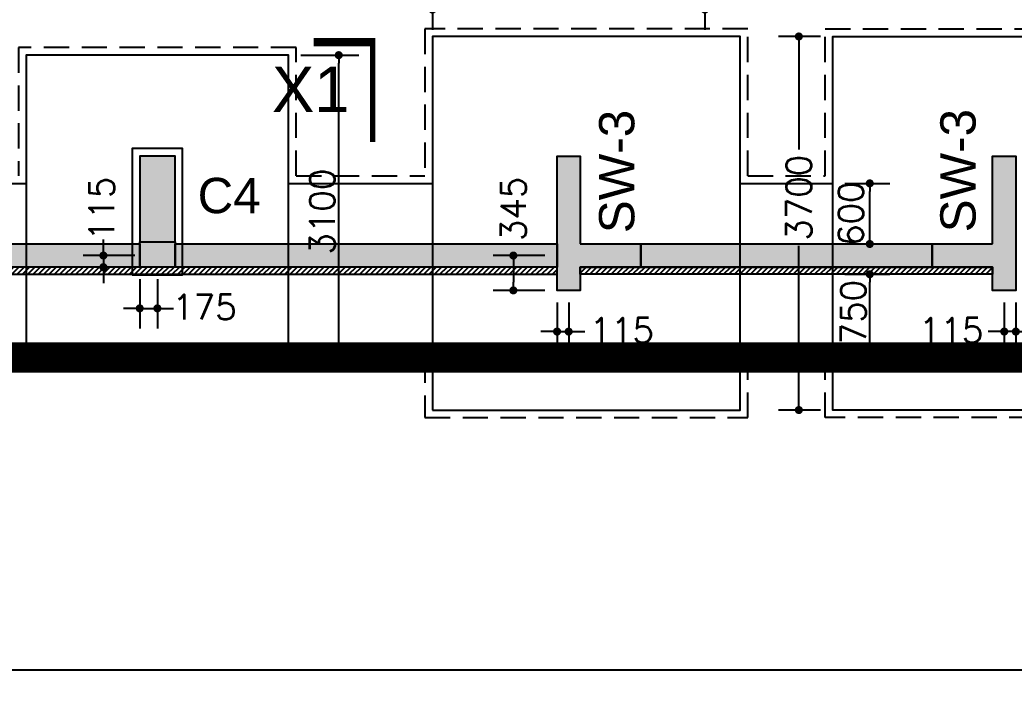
# Model space of a CAD drawing. Extents: x -200722 to 834823, y -494970 to 88783.
# Drawn here: x 426764 to 436615, y -10877 to -4239 of the extents above; entities that cross this region are included whole.
import ezdxf
from ezdxf.enums import TextEntityAlignment as Align

# ---------------------------------------------------------------- set-up
doc = ezdxf.new("R2010")
doc.units = 0
doc.header["$LTSCALE"] = 100
doc.header["$MEASUREMENT"] = 0
doc.header["$PDMODE"] = 34
doc.linetypes.add('HIDDEN', pattern=[0.375, 0.25, -0.125])
doc.layers.get('0').update_dxf_attribs({"linetype": 'CONTINUOUS'})
doc.layers.get('DEFPOINTS').update_dxf_attribs({"linetype": 'CONTINUOUS'})
for name, color, linetype in [('BEAM', 4, 'CONTINUOUS'), ('COL. SHED. STEEL.', 6, 'CONTINUOUS'), ('COL_H', 235, 'CONTINUOUS'), ('DIM', 3, 'CONTINUOUS'), ('F_EXEC', 3, 'HIDDEN'), ('F_FTG1', 11, 'CONTINUOUS'), ('RCCWALL', 6, 'CONTINUOUS'), ('TEXT', 2, 'CONTINUOUS')]:
    doc.layers.add(name, color=color, linetype=linetype)
doc.layers.add('HATCH', color=252, linetype='CONTINUOUS', lineweight=30)
doc.styles.add('AR', font='arial.ttf')
doc.styles.add('ROMANS', font='romans.shx')
doc.styles.get("Standard").update_dxf_attribs({"font": 'simplex.shx'})
doc.styles.add('TIMES-N', font='arial.ttf')
doc.dimstyles.new('STANDARD$0', dxfattribs={"dimtxt": 2.5, "dimasz": 2.5, "dimexe": 2, "dimexo": 0.7, "dimgap": 0.9, "dimtad": 1, "dimdec": 0, "dimdsep": 46, "dimtxsty": 'ROMANS', "dimcen": 0.09, "dimclrd": 4, "dimclre": 4, "dimclrt": 3, "dimadec": 0, "dimazin": 0, "dimtfac": 1, "dimtdec": 0, "dimtmove": 0, "dimatfit": 3, "dimfxl": 1, "dimtolj": 1, "dimtzin": 0, "dimarcsym": 0})
pattern_1 = [(45, (191292.92, 0), (-26.5165043, 26.5165043), [])]

# ---------------------------------------------------------------- blocks, each defined once
blk = doc.blocks.new('DOT')
at = {"color": 0, "linetype": 'ByBlock'}
blk.add_line((-0.5, 0), (-1, 0), dxfattribs=at)
at = {"color": 0, "linetype": 'ByBlock', "const_width": 0.5}
blk.add_lwpolyline([(-0.25, 0, 1), (0.25, 0, 1)], format="xyb", close=True, dxfattribs=at)
blk = doc.blocks.new('*D2369')
at = {"layer": 'BEAM', "color": 0, "lineweight": -2, "transparency": 16777216}
for p, q in [((430851.5, -3848.1), (430851.5, -4336.7)), ((433551.5, -3848.1), (433551.5, -4336.7)), ((430931.5, -4136.7), (433471.5, -4136.7))]:
    blk.add_line(p, q, dxfattribs=at)
at = {"layer": 'DEFPOINTS', "color": 0, "lineweight": -3, "ltscale": 0.4, "transparency": 16777216}
for p in [(430851.5, -3728.1), (433551.5, -3728.1), (433551.5, -4136.7)]:
    blk.add_point(p, dxfattribs=at)
at = {"layer": 'BEAM', "color": 0, "lineweight": -2, "ltscale": 0.4, "transparency": 16777216, "xscale": 80, "yscale": 80, "zscale": 80, "rotation": 180}
blk.add_blockref('DOT', (430851.5, -4136.7), dxfattribs=at)
at = {"layer": 'BEAM', "color": 0, "lineweight": -2, "ltscale": 0.4, "transparency": 16777216, "xscale": 80, "yscale": 80, "zscale": 80}
blk.add_blockref('DOT', (433551.5, -4136.7), dxfattribs=at)
at = {"layer": 'BEAM', "color": 0, "ltscale": 0.4, "transparency": 16777216, "insert": (432201.5, -3972.7), "char_height": 248, "attachment_point": 5}
blk.add_mtext('\\A1;2700', dxfattribs=at)
blk = doc.blocks.new('_DOT')
at = {"color": 0, "linetype": 'ByBlock'}
blk.add_line((-0.5, 0), (-1, 0), dxfattribs=at)
at = {"color": 0, "linetype": 'ByBlock', "const_width": 0.5}
blk.add_lwpolyline([(-0.25, 0, 1), (0.25, 0, 1)], format="xyb", close=True, dxfattribs=at)
blk = doc.blocks.new('*D2407')
at = {"layer": 'BEAM', "color": 0, "lineweight": -2, "transparency": 16777216}
for p, q in [((434697.5, -4403.1), (434282.1, -4403.1)), ((434482.1, -4483.1), (434482.1, -5523.5)), ((434482.1, -8023.1), (434482.1, -6477.4)), ((434697.5, -8103.1), (434282.1, -8103.1))]:
    blk.add_line(p, q, dxfattribs=at)
at = {"layer": 'DEFPOINTS', "color": 0, "lineweight": -3, "ltscale": 0.4, "transparency": 16777216}
for p in [(434482.1, -4403.1), (434817.5, -4403.1), (434817.5, -8103.1)]:
    blk.add_point(p, dxfattribs=at)
at = {"layer": 'BEAM', "color": 0, "lineweight": -2, "ltscale": 0.4, "transparency": 16777216, "xscale": 80, "yscale": 80, "zscale": 80}
for p, rotation in [((434482.1, -4403.1), 90), ((434482.1, -8103.1), 270)]:
    blk.add_blockref('DOT', p, dxfattribs=dict(at, rotation=rotation))
at = {"layer": 'BEAM', "color": 0, "ltscale": 0.4, "transparency": 16777216, "insert": (434482.1, -6000.4), "char_height": 248, "attachment_point": 5, "rotation": 90}
blk.add_mtext('\\A1;3700', dxfattribs=at)
blk = doc.blocks.new('*D2442')
at = {"layer": 'BEAM', "color": 0, "lineweight": -2, "transparency": 16777216}
for p, q in [((429546.5, -4588.1), (430123.7, -4588.1)), ((429923.7, -7608.1), (429923.7, -4668.1)), ((429546.5, -7688.1), (430123.7, -7688.1))]:
    blk.add_line(p, q, dxfattribs=at)
at = {"layer": 'DEFPOINTS', "color": 0, "lineweight": -3, "ltscale": 0.4, "transparency": 16777216}
for p in [(429426.5, -4588.1), (429923.7, -4588.1), (429426.5, -7688.1)]:
    blk.add_point(p, dxfattribs=at)
at = {"layer": 'BEAM', "color": 0, "lineweight": -2, "ltscale": 0.4, "transparency": 16777216, "xscale": 80, "yscale": 80, "zscale": 80}
for p, rotation in [((429923.7, -4588.1), 90), ((429923.7, -7688.1), 270)]:
    blk.add_blockref('DOT', p, dxfattribs=dict(at, rotation=rotation))
at = {"layer": 'BEAM', "color": 0, "ltscale": 0.4, "transparency": 16777216, "insert": (429759.7, -6138.1), "char_height": 248, "attachment_point": 5, "rotation": 90}
blk.add_mtext('\\A1;3100', dxfattribs=at)
blk = doc.blocks.new('*D2443')
at = {"layer": 'BEAM', "color": 0, "lineweight": -2, "transparency": 16777216}
for p, q in [((427591.5, -6493.1), (427591.5, -6413.1)), ((427904.5, -6573.1), (427391.5, -6573.1)), ((427591.5, -6573.1), (427591.5, -6688.1)), ((427904.5, -6688.1), (427391.5, -6688.1)), ((427591.5, -6768.1), (427591.5, -6848.1))]:
    blk.add_line(p, q, dxfattribs=at)
at = {"layer": 'DEFPOINTS', "color": 0, "lineweight": -3, "ltscale": 0.4, "transparency": 16777216}
for p in [(428024.5, -6573.1), (427591.5, -6688.1), (428024.5, -6688.1)]:
    blk.add_point(p, dxfattribs=at)
at = {"layer": 'BEAM', "color": 0, "lineweight": -2, "ltscale": 0.4, "transparency": 16777216, "xscale": 80, "yscale": 80, "zscale": 80}
for p, rotation in [((427591.5, -6573.1), 270), ((427591.5, -6688.1), 90)]:
    blk.add_blockref('DOT', p, dxfattribs=dict(at, rotation=rotation))
at = {"layer": 'BEAM', "color": 0, "ltscale": 0.4, "transparency": 16777216, "insert": (427575, -6111), "char_height": 248, "attachment_point": 5, "rotation": 90}
blk.add_mtext('\\A1;115', dxfattribs=at)
blk = doc.blocks.new('*D2444')
at = {"layer": 'BEAM', "color": 0, "lineweight": -2, "transparency": 16777216}
for p, q in [((427951.5, -6808.1), (427951.5, -7296.1)), ((428126.5, -6808.1), (428126.5, -7296.1)), ((427871.5, -7096.1), (427791.5, -7096.1)), ((427951.5, -7096.1), (428126.5, -7096.1)), ((428206.5, -7096.1), (428286.5, -7096.1))]:
    blk.add_line(p, q, dxfattribs=at)
at = {"layer": 'DEFPOINTS', "color": 0, "lineweight": -3, "ltscale": 0.4, "transparency": 16777216}
for p in [(427951.5, -6688.1), (428126.5, -6688.1), (428126.5, -7096.1)]:
    blk.add_point(p, dxfattribs=at)
at = {"layer": 'BEAM', "color": 0, "lineweight": -2, "ltscale": 0.4, "transparency": 16777216, "xscale": 80, "yscale": 80, "zscale": 80}
blk.add_blockref('DOT', (427951.5, -7096.1), dxfattribs=at)
at = {"layer": 'BEAM', "color": 0, "lineweight": -2, "ltscale": 0.4, "transparency": 16777216, "xscale": 80, "yscale": 80, "zscale": 80, "rotation": 180}
blk.add_blockref('DOT', (428126.5, -7096.1), dxfattribs=at)
at = {"layer": 'BEAM', "color": 0, "ltscale": 0.4, "transparency": 16777216, "insert": (428592.7, -7083.2), "char_height": 248, "attachment_point": 5}
blk.add_mtext('\\A1;175', dxfattribs=at)
blk = doc.blocks.new('*D2456')
at = {"layer": 'BEAM', "color": 0, "lineweight": -2, "transparency": 16777216}
for p, q in [((431966.5, -6573.1), (431453.5, -6573.1)), ((431653.5, -6653.1), (431653.5, -6838.1)), ((431966.5, -6918.1), (431453.5, -6918.1))]:
    blk.add_line(p, q, dxfattribs=at)
at = {"layer": 'DEFPOINTS', "color": 0, "lineweight": -3, "ltscale": 0.4, "transparency": 16777216}
for p in [(432086.5, -6573.1), (431653.5, -6918.1), (432086.5, -6918.1)]:
    blk.add_point(p, dxfattribs=at)
at = {"layer": 'BEAM', "color": 0, "lineweight": -2, "ltscale": 0.4, "transparency": 16777216, "xscale": 80, "yscale": 80, "zscale": 80}
for p, rotation in [((431653.5, -6573.1), 90), ((431653.5, -6918.1), 270)]:
    blk.add_blockref('DOT', p, dxfattribs=dict(at, rotation=rotation))
at = {"layer": 'BEAM', "color": 0, "ltscale": 0.4, "transparency": 16777216, "insert": (431653.5, -6111), "char_height": 248, "attachment_point": 5, "rotation": 90}
blk.add_mtext('\\A1;345', dxfattribs=at)
blk = doc.blocks.new('*D2457')
at = {"layer": 'BEAM', "color": 0, "lineweight": -2, "transparency": 16777216}
for p, q in [((432086.5, -7038.1), (432086.5, -7526.1)), ((432201.5, -7038.1), (432201.5, -7526.1)), ((432006.5, -7326.1), (431926.5, -7326.1)), ((432086.5, -7326.1), (432201.5, -7326.1)), ((432281.5, -7326.1), (432361.5, -7326.1))]:
    blk.add_line(p, q, dxfattribs=at)
at = {"layer": 'DEFPOINTS', "color": 0, "lineweight": -3, "ltscale": 0.4, "transparency": 16777216}
for p in [(432086.5, -6918.1), (432201.5, -6918.1), (432201.5, -7326.1)]:
    blk.add_point(p, dxfattribs=at)
at = {"layer": 'BEAM', "color": 0, "lineweight": -2, "ltscale": 0.4, "transparency": 16777216, "xscale": 80, "yscale": 80, "zscale": 80}
blk.add_blockref('DOT', (432086.5, -7326.1), dxfattribs=at)
at = {"layer": 'BEAM', "color": 0, "lineweight": -2, "ltscale": 0.4, "transparency": 16777216, "xscale": 80, "yscale": 80, "zscale": 80, "rotation": 180}
blk.add_blockref('DOT', (432201.5, -7326.1), dxfattribs=at)
at = {"layer": 'BEAM', "color": 0, "ltscale": 0.4, "transparency": 16777216, "insert": (432727.7, -7313.2), "char_height": 248, "attachment_point": 5}
blk.add_mtext('\\A1;115', dxfattribs=at)
blk = doc.blocks.new('*D2459')
at = {"layer": 'BEAM', "color": 0, "lineweight": -2, "transparency": 16777216}
for p, q in [((436517.5, -7038.1), (436517.5, -7526.1)), ((436632.5, -7038.1), (436632.5, -7526.1)), ((436437.5, -7326.1), (436357.5, -7326.1)), ((436632.5, -7326.1), (436517.5, -7326.1)), ((436712.5, -7326.1), (436792.5, -7326.1))]:
    blk.add_line(p, q, dxfattribs=at)
at = {"layer": 'DEFPOINTS', "color": 0, "lineweight": -3, "ltscale": 0.4, "transparency": 16777216}
for p in [(436517.5, -6918.1), (436632.5, -6918.1), (436517.5, -7326.1)]:
    blk.add_point(p, dxfattribs=at)
at = {"layer": 'BEAM', "color": 0, "lineweight": -2, "ltscale": 0.4, "transparency": 16777216, "xscale": 80, "yscale": 80, "zscale": 80}
blk.add_blockref('DOT', (436517.5, -7326.1), dxfattribs=at)
at = {"layer": 'BEAM', "color": 0, "lineweight": -2, "ltscale": 0.4, "transparency": 16777216, "xscale": 80, "yscale": 80, "zscale": 80, "rotation": 180}
blk.add_blockref('DOT', (436632.5, -7326.1), dxfattribs=at)
at = {"layer": 'BEAM', "color": 0, "ltscale": 0.4, "transparency": 16777216, "insert": (435991.4, -7313.2), "char_height": 248, "attachment_point": 5}
blk.add_mtext('\\A1;115', dxfattribs=at)
blk = doc.blocks.new('*D2710')
at = {"layer": 'BEAM', "color": 0, "lineweight": -2, "transparency": 16777216}
for p, q in [((434937.5, -6758.1), (435384.7, -6758.1)), ((435184.7, -7428.1), (435184.7, -6838.1)), ((434937.5, -7508.1), (435384.7, -7508.1))]:
    blk.add_line(p, q, dxfattribs=at)
at = {"layer": 'DEFPOINTS', "color": 0, "lineweight": -3, "ltscale": 0.4, "transparency": 16777216}
for p in [(434817.5, -6758.1), (435184.7, -6758.1), (434817.5, -7508.1)]:
    blk.add_point(p, dxfattribs=at)
at = {"layer": 'BEAM', "color": 0, "lineweight": -2, "ltscale": 0.4, "transparency": 16777216, "xscale": 80, "yscale": 80, "zscale": 80}
for p, rotation in [((435184.7, -6758.1), 90), ((435184.7, -7508.1), 270)]:
    blk.add_blockref('DOT', p, dxfattribs=dict(at, rotation=rotation))
at = {"layer": 'BEAM', "color": 0, "ltscale": 0.4, "transparency": 16777216, "insert": (435020.7, -7133.1), "char_height": 248, "attachment_point": 5, "rotation": 90}
blk.add_mtext('\\A1;750', dxfattribs=at)
blk = doc.blocks.new('*D2711')
at = {"layer": 'BEAM', "color": 0, "lineweight": -2, "transparency": 16777216}
for p, q in [((434937.5, -5858.1), (435384.7, -5858.1)), ((435184.7, -6378.1), (435184.7, -5938.1)), ((434937.5, -6458.1), (435384.7, -6458.1))]:
    blk.add_line(p, q, dxfattribs=at)
at = {"layer": 'DEFPOINTS', "color": 0, "lineweight": -3, "ltscale": 0.4, "transparency": 16777216}
for p in [(434817.5, -5858.1), (435184.7, -5858.1), (434817.5, -6458.1)]:
    blk.add_point(p, dxfattribs=at)
at = {"layer": 'BEAM', "color": 0, "lineweight": -2, "ltscale": 0.4, "transparency": 16777216, "xscale": 80, "yscale": 80, "zscale": 80}
for p, rotation in [((435184.7, -5858.1), 90), ((435184.7, -6458.1), 270)]:
    blk.add_blockref('DOT', p, dxfattribs=dict(at, rotation=rotation))
at = {"layer": 'BEAM', "color": 0, "ltscale": 0.4, "transparency": 16777216, "insert": (434997.8, -6158.1), "char_height": 248, "attachment_point": 5, "rotation": 90}
blk.add_mtext('\\A1;600', dxfattribs=at)
blk = doc.blocks.new('*D2913')
at = {"layer": 'BEAM', "color": 0, "lineweight": -2, "transparency": 16777216}
for p, q in [((417823.5, -7703.1), (417823.5, -10877.4)), ((469461.5, -7703.1), (469461.5, -10877.4)), ((417903.5, -10677.4), (469381.5, -10677.4))]:
    blk.add_line(p, q, dxfattribs=at)
at = {"layer": 'DEFPOINTS', "color": 0, "lineweight": -3, "ltscale": 0.4, "transparency": 16777216}
for p in [(417823.5, -7583.1), (469461.5, -7583.1), (469461.5, -10677.4)]:
    blk.add_point(p, dxfattribs=at)
at = {"layer": 'BEAM', "color": 0, "lineweight": -2, "ltscale": 0.4, "transparency": 16777216, "xscale": 80, "yscale": 80, "zscale": 80, "rotation": 180}
blk.add_blockref('DOT', (417823.5, -10677.4), dxfattribs=at)
at = {"layer": 'BEAM', "color": 0, "lineweight": -2, "ltscale": 0.4, "transparency": 16777216, "xscale": 80, "yscale": 80, "zscale": 80}
blk.add_blockref('DOT', (469461.5, -10677.4), dxfattribs=at)
at = {"layer": 'BEAM', "color": 0, "ltscale": 0.4, "transparency": 16777216, "insert": (443642.5, -10513.4), "char_height": 248, "attachment_point": 5}
blk.add_mtext('\\A1;51638', dxfattribs=at)

msp = doc.modelspace()

# ---------------------------------------------------------------- hatches: boundary and pattern name
at = {"layer": 'COL_H', "ltscale": 0.4}
for points in [[(427951.5, -6438.1), (428301.5, -6438.1), (428301.5, -5588.1), (427951.5, -5588.1)], [(432316.5, -6458.1), (432916.5, -6458.1), (432916.5, -6688.1), (432316.5, -6688.1), (432316.5, -6918.1), (432086.5, -6918.1), (432086.5, -5588.1), (432316.5, -5588.1)], [(436402.5, -6458.1), (436402.5, -5588.1), (436632.5, -5588.1), (436632.5, -6918.1), (436402.5, -6918.1), (436402.5, -6688.1), (435802.5, -6688.1), (435802.5, -6458.1)], [(427951.5, -6438.1), (427951.5, -6688.1), (428301.5, -6688.1), (428301.5, -6438.1)]]:
    msp.add_hatch(color=256, dxfattribs=at).paths.add_polyline_path(points)
at = {"layer": 'DIM', "ltscale": 0.4}
h = msp.add_hatch(dxfattribs=at)
h.set_pattern_fill('ANSI31', color=256, scale=300, style=0)
h.set_pattern_definition(pattern_1)
h.paths.add_polyline_path([(418998.5, -6758.1), (432086.5, -6758.1), (432086.5, -6688.1), (418998.5, -6688.1)])
h = msp.add_hatch(dxfattribs=at)
h.set_pattern_fill('ANSI31', color=256, scale=300, style=0)
h.set_pattern_definition(pattern_1)
h.paths.add_polyline_path([(432316.5, -6688.1), (436402.5, -6688.1), (436402.5, -6758.1), (432316.5, -6758.1)])
at = {"layer": 'HATCH', "lineweight": -3, "ltscale": 0.4}
for points in [[(424477.5, -6458.1), (427951.5, -6458.1), (427951.5, -6688.1), (424477.5, -6688.1)], [(428301.5, -6458.1), (432086.5, -6458.1), (432086.5, -6688.1), (428301.5, -6688.1)], [(432916.5, -6458.1), (435802.5, -6458.1), (435802.5, -6688.1), (432916.5, -6688.1)]]:
    msp.add_hatch(color=256, dxfattribs=at).paths.add_polyline_path(points)

# ---------------------------------------------------------------- linework, layer by layer
at = {"color": 1, "lineweight": -3, "ltscale": 0.4}
msp.add_line((417823.5, -7583.1), (469461.5, -7583.1, 7364.1), dxfattribs=at)
at = {"color": 7, "lineweight": -3, "ltscale": 0.4, "const_width": 300}
msp.add_lwpolyline([(417823.5, 24144.4), (469461.5, 24143.9), (469461.5, -7583.1), (417823.5, -7583.1), (417823.8, 24144.4)], dxfattribs=at)
at = {"layer": 'COL. SHED. STEEL.', "ltscale": 500, "elevation": 7446.6}
for points in [[(427951.5, -6438.1), (428301.5, -6438.1), (428301.5, -5588.1), (427951.5, -5588.1), (427951.5, -6438.1)], [(432316.5, -6458.1), (432916.5, -6458.1), (432916.5, -6688.1), (432316.5, -6688.1), (432316.5, -6918.1), (432086.5, -6918.1), (432086.5, -5588.1), (432316.5, -5588.1), (432316.5, -6458.1)], [(436402.5, -6458.1), (436402.5, -5588.1), (436632.5, -5588.1), (436632.5, -6918.1), (436402.5, -6918.1), (436402.5, -6688.1), (435802.5, -6688.1), (435802.5, -6458.1), (436402.5, -6458.1)]]:
    msp.add_lwpolyline(points, dxfattribs=at)
msp.add_lwpolyline([(427951.5, -6438.1), (428301.5, -6438.1), (428301.5, -6688.1), (427951.5, -6688.1)], close=True, dxfattribs=at)
at = {"layer": 'DIM', "color": 1}
msp.add_lwpolyline([(429676.3, -4459, 80, 80, 0), (430259.4, -4459, 50, 50, 0), (430259.4, -5448.1, 50, 50, 0)], format="xyseb", dxfattribs=at)
at = {"layer": 'F_EXEC', "ltscale": 10}
for p, q in [((429501.5, -7583.1, 7446.6), (430776.5, -7583.1, 7446.6)), ((433976.5, -7583.1, 14893.2), (434742.5, -7583.1, 14893.2))]:
    msp.add_line(p, q, dxfattribs=at)
for points, elevation in [([(433976.5, -5783.1), (433976.5, -4328.1), (430776.5, -4328.1), (430776.5, -5783.1)], 7446.6), ([(434742.5, -5783.1), (434742.5, -4328.1), (437942.5, -4328.1), (437942.5, -5783.1)], 7446.6), ([(429501.5, -5783.1), (429501.5, -4513.1), (426751.5, -4513.1), (426751.5, -5783.1)], 7446.6), ([(429501.5, -5783.1), (430776.5, -5783.1)], 7446.6), ([(433976.5, -5783.1), (434742.5, -5783.1)], 14893.2), ([(430776.5, -7583.1), (430776.5, -8178.1), (433976.5, -8178.1), (433976.5, -7583.1)], 7446.6), ([(437942.5, -7583.1), (437942.5, -8178.1), (434742.5, -8178.1), (434742.5, -7583.1)], 7446.6)]:
    msp.add_lwpolyline(points, dxfattribs=dict(at, elevation=elevation))
at = {"layer": 'F_FTG1', "ltscale": 0.4}
for p, q in [((425727.5, -7508.1, 7446.6), (426826.5, -7508.1, 7446.6)), ((429426.5, -7508.1, 7446.6), (430851.5, -7508.1, 7446.6)), ((433901.5, -7508.1, 14893.2), (434817.5, -7508.1, 14893.2))]:
    msp.add_line(p, q, dxfattribs=at)
at = {"layer": 'F_FTG1', "ltscale": 0.4, "elevation": 7446.6}
for points in [[(430851.5, -8103.1), (433901.5, -8103.1), (433901.5, -4403.1), (430851.5, -4403.1)], [(437867.5, -8103.1), (434817.5, -8103.1), (434817.5, -4403.1), (437867.5, -4403.1)], [(426826.5, -7688.1), (429426.5, -7688.1), (429426.5, -4588.1), (426826.5, -4588.1)], [(427876.5, -6763.1), (428376.5, -6763.1), (428376.5, -5513.1), (427876.5, -5513.1)]]:
    msp.add_lwpolyline(points, close=True, dxfattribs=at)
at = {"layer": 'F_FTG1', "ltscale": 0.4}
for points, elevation in [([(425727.5, -5858.1), (426826.5, -5858.1)], 7446.6), ([(429426.5, -5858.1), (430851.5, -5858.1)], 7446.6), ([(433901.5, -5858.1), (434817.5, -5858.1)], 14893.2)]:
    msp.add_lwpolyline(points, dxfattribs=dict(at, elevation=elevation))
at = {"layer": 'RCCWALL', "color": 42, "ltscale": 0.4, "elevation": 7446.6}
for points in [[(424477.5, -6458.1), (427951.5, -6458.1), (427951.5, -6688.1), (424477.5, -6688.1)], [(428301.5, -6458.1), (432086.5, -6458.1), (432086.5, -6688.1), (428301.5, -6688.1)], [(432916.5, -6458.1), (435802.5, -6458.1), (435802.5, -6688.1), (432916.5, -6688.1)]]:
    msp.add_lwpolyline(points, close=True, dxfattribs=at)
at = {"layer": 'RCCWALL', "color": 1, "ltscale": 0.4, "elevation": 7446.6}
for points in [[(418998.5, -6758.1), (432086.5, -6758.1), (432086.5, -6688.1), (418998.5, -6688.1)], [(432316.5, -6688.1), (436402.5, -6688.1), (436402.5, -6758.1), (432316.5, -6758.1)]]:
    msp.add_lwpolyline(points, close=True, dxfattribs=at)

# ---------------------------------------------------------------- texts
at = {"layer": 'TEXT', "style": 'TIMES-N'}
msp.add_text('X1', height=450, dxfattribs=at).set_placement((429262, -4925.4), align=Align.MIDDLE_LEFT)
at = {"layer": 'TEXT', "style": 'AR'}
for p in [(432852.4, -6351.6), (436233.7, -6343.2, 3998.7)]:
    msp.add_text('SW-3', height=350, rotation=90, dxfattribs=at).set_placement(p)
msp.add_text('C4', height=350, dxfattribs=at).set_placement((428525.2, -6153.4, 3998.7))

# ---------------------------------------------------------------- dimensions: what is measured, and where the dimension line sits
at = {"layer": 'BEAM'}
for base, p1, p2, picture, middle in [((433551.5, -4136.7), (430851.5, -3728.1, 7446.6), (433551.5, -3728.1, 7446.6), '*D2369', (432201.5, -3972.7)), ((469461.5, -10677.4), (417823.5, -7583.1, 7446.6), (469461.5, -7583.1, 7446.6), '*D2913', (443642.5, -10513.4))]:
    dim = msp.add_linear_dim(base=base, p1=p1, p2=p2, dimstyle='STANDARD$0', override={"dimscale": 8, "dimtxt": 31, "dimasz": 10, "dimexe": 25, "dimexo": 15, "dimgap": 5, "dimzin": 3, "dimtxsty": 'Standard', "dimblk": 'DOT', "dimcen": 3, "dimdle": 1, "dimclrd": 0, "dimclre": 0, "dimclrt": 0, "dimtmove": 2, "dimldrblk": 'DOT', "dimtzin": 3}, dxfattribs=at)
    dim.commit()
    dim.dimension.update_dxf_attribs({"geometry": picture, "text_midpoint": middle})
for base, p1, p2, angle, picture, middle in [((434482.1, -4403.1, 7446.6), (434817.5, -8103.1, 14893.2), (434817.5, -4403.1, 7446.6), 90, '*D2407', (434482.1, -6000.4, 7446.6)), ((427591.5, -6688.1), (428024.5, -6573.1, 7446.6), (428024.5, -6688.1, 7446.6), 90, '*D2443', (427575, -6111)), ((431653.5, -6918.1), (432086.5, -6573.1, 7446.6), (432086.5, -6918.1, 7446.6), 90, '*D2456', (431653.5, -6111)), ((435184.7, -5858.1, 7446.6), (434817.5, -6458.1, 14893.2), (434817.5, -5858.1, 14893.2), 90, '*D2711', (434997.8, -6158.1, 7446.6)), ((436517.5, -7326.1, -7446.6), (436632.5, -6918.1), (436517.5, -6918.1, 7446.6), 180, '*D2459', (435991.4, -7313.2, -7446.6))]:
    dim = msp.add_linear_dim(base=base, p1=p1, p2=p2, angle=angle, dimstyle='STANDARD$0', override={"dimscale": 8, "dimtxt": 31, "dimasz": 10, "dimexe": 25, "dimexo": 15, "dimgap": 5, "dimzin": 3, "dimtxsty": 'Standard', "dimblk": 'DOT', "dimcen": 3, "dimdle": 1, "dimclrd": 0, "dimclre": 0, "dimclrt": 0, "dimtmove": 2, "dimldrblk": 'DOT', "dimtzin": 3}, dxfattribs=at)
    dim.commit()
    dim.dimension.update_dxf_attribs({"geometry": picture, "text_midpoint": middle, "dimtype": 160})
for base, p1, p2, picture, middle in [((429923.7, -4588.1), (429426.5, -7688.1, 7446.6), (429426.5, -4588.1, 7446.6), '*D2442', (429759.7, -6138.1)), ((435184.7, -6758.1, 7446.6), (434817.5, -7508.1, 14893.2), (434817.5, -6758.1, 14893.2), '*D2710', (435020.7, -7133.1, 7446.6))]:
    dim = msp.add_linear_dim(base=base, p1=p1, p2=p2, angle=90, dimstyle='STANDARD$0', override={"dimscale": 8, "dimtxt": 31, "dimasz": 10, "dimexe": 25, "dimexo": 15, "dimgap": 5, "dimzin": 3, "dimtxsty": 'Standard', "dimblk": 'DOT', "dimcen": 3, "dimdle": 1, "dimclrd": 0, "dimclre": 0, "dimclrt": 0, "dimtmove": 2, "dimldrblk": 'DOT', "dimtzin": 3}, dxfattribs=at)
    dim.commit()
    dim.dimension.update_dxf_attribs({"geometry": picture, "text_midpoint": middle})
for base, p1, p2, picture, middle in [((428126.5, -7096.1), (427951.5, -6688.1, 7446.6), (428126.5, -6688.1, 7446.6), '*D2444', (428592.7, -7083.2)), ((432201.5, -7326.1, -7446.6), (432086.5, -6918.1), (432201.5, -6918.1, 7446.6), '*D2457', (432727.7, -7313.2, -7446.6))]:
    dim = msp.add_linear_dim(base=base, p1=p1, p2=p2, dimstyle='STANDARD$0', override={"dimscale": 8, "dimtxt": 31, "dimasz": 10, "dimexe": 25, "dimexo": 15, "dimgap": 5, "dimzin": 3, "dimtxsty": 'Standard', "dimblk": 'DOT', "dimcen": 3, "dimdle": 1, "dimclrd": 0, "dimclre": 0, "dimclrt": 0, "dimtmove": 2, "dimldrblk": 'DOT', "dimtzin": 3}, dxfattribs=at)
    dim.commit()
    dim.dimension.update_dxf_attribs({"geometry": picture, "text_midpoint": middle, "dimtype": 160})

doc.saveas('drawing.dxf')
